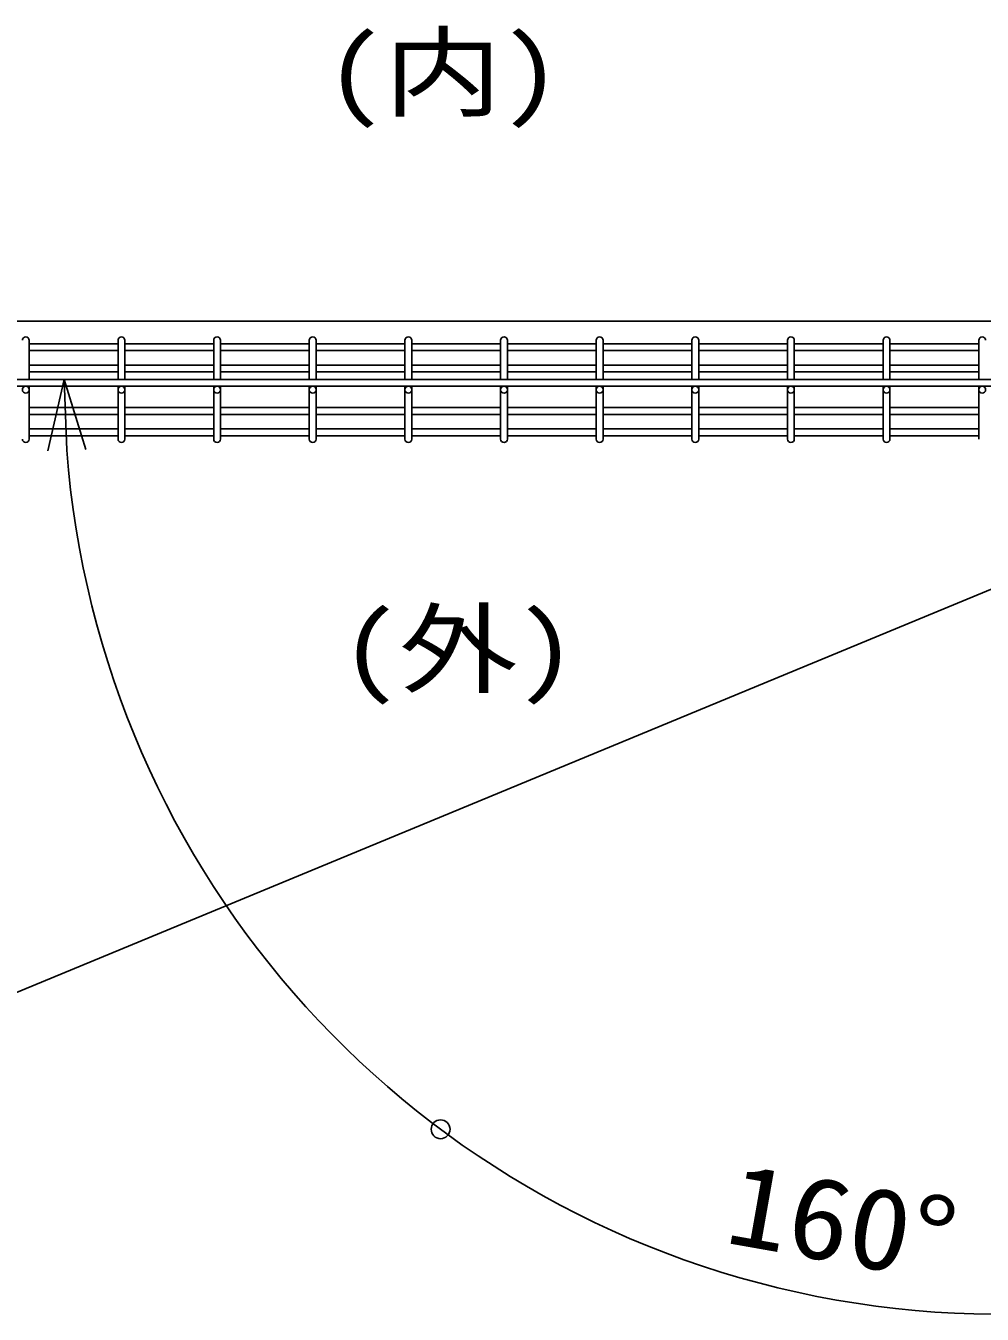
# Model space of a CAD drawing. Units: millimetres, scale not verified. Extents: x -6299 to 6301, y -4454 to 4456.
# Drawn here: x -4228 to -3721, y 2460 to 3144 of the extents above; entities that cross this region are included whole.
import ezdxf
from ezdxf.enums import TextEntityAlignment as Align

# ---------------------------------------------------------------- set-up
doc = ezdxf.new("R2010")
doc.units = ezdxf.units.MM
doc.header["$LTSCALE"] = 20
doc.header["$PDMODE"] = 32
doc.header["$PDSIZE"] = 10
for name, color, linetype, lineweight in [('0-2_0', 4, 'Continuous', 25), ('0-A_LAYER12', 3, 'Continuous', 25), ('0-E_LAYER05', 4, 'Continuous', 25)]:
    doc.layers.add(name, color=color, linetype=linetype, lineweight=lineweight)
doc.layers.add('0-7_DEFPOINTS', color=7, linetype='Continuous')
doc.styles.add('ＭＳ ゴシック', font='')
doc.styles.get('ＭＳ ゴシック').set_extended_font_data('MS Gothic')

# ---------------------------------------------------------------- blocks, each defined once
blk = doc.blocks.new('_Open30')
at = {"layer": '0-2_0', "color": 2}
blk.add_line((0, 0), (-20, 0), dxfattribs=at)
blk.add_lwpolyline([(-20, 5.36), (0, 0), (-20, -5.36)], dxfattribs=at)

msp = doc.modelspace()

# ---------------------------------------------------------------- linework, layer by layer
at = {"layer": '0-2_0', "color": 7}
for p, q in [((-3584.15, 2986.87), (-4415.65, 2986.87)), ((-3584.15, 2955.87), (-4415.65, 2955.87)), ((-3584.15, 2955.87), (-4415.65, 2955.87)), ((-3525.95, 2923.07), (-4379.26, 2570.29))]:
    msp.add_line(p, q, dxfattribs=at)
at = {"layer": '0-2_0', "color": 3}
msp.add_line((-4387.67, 2955.87), (-3612.13, 2955.87), dxfattribs=at)
for centre in [(-4228.36, 2950.47), (-4177.59, 2950.47), (-4126.82, 2950.47), (-4076.05, 2950.47), (-4025.28, 2950.47), (-3974.51, 2950.47), (-3923.75, 2950.47), (-3872.98, 2950.47), (-3822.21, 2950.47), (-3771.44, 2950.47), (-3720.67, 2950.47)]:
    msp.add_circle(centre, 1.8, dxfattribs=at)
at = {"layer": '0-2_0', "color": 2}
msp.add_arc((-3711.96, 2955.87), 496.03, 184.33258, 335.66742, dxfattribs=at)
at = {"layer": '0-7_DEFPOINTS'}
msp.add_point((-4008.17, 2557.99), dxfattribs=at)
at = {"layer": '0-E_LAYER05', "color": 3}
for p, q in [((-4226.56, 2955.87), (-4226.56, 2976.67)), ((-4179.39, 2974.87), (-4226.56, 2974.87)), ((-4179.39, 2955.87), (-4179.39, 2976.67)), ((-4175.79, 2955.87), (-4175.79, 2976.67)), ((-4128.62, 2974.87), (-4175.79, 2974.87)), ((-4128.62, 2955.87), (-4128.62, 2976.67)), ((-4125.02, 2955.87), (-4125.02, 2976.67)), ((-4077.85, 2974.87), (-4125.02, 2974.87)), ((-4077.85, 2955.87), (-4077.85, 2976.67)), ((-4074.25, 2955.87), (-4074.25, 2976.67)), ((-4027.08, 2974.87), (-4074.25, 2974.87)), ((-4027.08, 2955.87), (-4027.08, 2976.67)), ((-4023.48, 2955.87), (-4023.48, 2976.67)), ((-3976.31, 2974.87), (-4023.48, 2974.87)), ((-3976.31, 2955.87), (-3976.31, 2976.67)), ((-3972.71, 2955.87), (-3972.71, 2976.67)), ((-3925.55, 2974.87), (-3972.71, 2974.87)), ((-3925.55, 2955.87), (-3925.55, 2976.67)), ((-3921.95, 2955.87), (-3921.95, 2976.67)), ((-3874.78, 2974.87), (-3921.95, 2974.87)), ((-3874.78, 2955.87), (-3874.78, 2976.67)), ((-3871.18, 2955.87), (-3871.18, 2976.67)), ((-3824.01, 2974.87), (-3871.18, 2974.87)), ((-3824.01, 2955.87), (-3824.01, 2976.67)), ((-3820.41, 2955.87), (-3820.41, 2976.67)), ((-3773.24, 2974.87), (-3820.41, 2974.87)), ((-3773.24, 2955.87), (-3773.24, 2976.67)), ((-3769.64, 2955.87), (-3769.64, 2976.67)), ((-3722.47, 2974.87), (-3769.64, 2974.87)), ((-3722.47, 2955.87), (-3722.47, 2976.67)), ((-4179.39, 2971.27), (-4226.56, 2971.27)), ((-4128.62, 2971.27), (-4175.79, 2971.27)), ((-4077.85, 2971.27), (-4125.02, 2971.27)), ((-4027.08, 2971.27), (-4074.25, 2971.27)), ((-3976.31, 2971.27), (-4023.48, 2971.27)), ((-3925.55, 2971.27), (-3972.71, 2971.27)), ((-3874.78, 2971.27), (-3921.95, 2971.27)), ((-3824.01, 2971.27), (-3871.18, 2971.27)), ((-3773.24, 2971.27), (-3820.41, 2971.27)), ((-3722.47, 2971.27), (-3769.64, 2971.27)), ((-4179.39, 2963.57), (-4226.56, 2963.57)), ((-4128.62, 2963.57), (-4175.79, 2963.57)), ((-4077.85, 2963.57), (-4125.02, 2963.57)), ((-4027.08, 2963.57), (-4074.25, 2963.57)), ((-3976.31, 2963.57), (-4023.48, 2963.57)), ((-3925.55, 2963.57), (-3972.71, 2963.57)), ((-3874.78, 2963.57), (-3921.95, 2963.57)), ((-3824.01, 2963.57), (-3871.18, 2963.57)), ((-3773.24, 2963.57), (-3820.41, 2963.57)), ((-3722.47, 2963.57), (-3769.64, 2963.57)), ((-4179.39, 2959.97), (-4226.56, 2959.97)), ((-4128.62, 2959.97), (-4175.79, 2959.97)), ((-4077.85, 2959.97), (-4125.02, 2959.97)), ((-4027.08, 2959.97), (-4074.25, 2959.97)), ((-3976.31, 2959.97), (-4023.48, 2959.97)), ((-3925.55, 2959.97), (-3972.71, 2959.97)), ((-3874.78, 2959.97), (-3921.95, 2959.97)), ((-3824.01, 2959.97), (-3871.18, 2959.97)), ((-3773.24, 2959.97), (-3820.41, 2959.97)), ((-3722.47, 2959.97), (-3769.64, 2959.97)), ((-3612.13, 2952.27), (-4387.67, 2952.27)), ((-4226.56, 2924.27), (-4226.56, 2952.27)), ((-4179.39, 2924.27), (-4179.39, 2952.27)), ((-4175.79, 2924.27), (-4175.79, 2952.27)), ((-4128.62, 2924.27), (-4128.62, 2952.27)), ((-4125.02, 2924.27), (-4125.02, 2952.27)), ((-4077.85, 2924.27), (-4077.85, 2952.27)), ((-4074.25, 2924.27), (-4074.25, 2952.27)), ((-4027.08, 2924.27), (-4027.08, 2952.27)), ((-4023.48, 2924.27), (-4023.48, 2952.27)), ((-3976.31, 2924.27), (-3976.31, 2952.27)), ((-3972.71, 2924.27), (-3972.71, 2952.27)), ((-3925.55, 2924.27), (-3925.55, 2952.27)), ((-3921.95, 2924.27), (-3921.95, 2952.27)), ((-3874.78, 2924.27), (-3874.78, 2952.27)), ((-3871.18, 2924.27), (-3871.18, 2952.27)), ((-3824.01, 2924.27), (-3824.01, 2952.27)), ((-3820.41, 2924.27), (-3820.41, 2952.27)), ((-3773.24, 2924.27), (-3773.24, 2952.27)), ((-3769.64, 2924.27), (-3769.64, 2952.27)), ((-3722.47, 2924.27), (-3722.47, 2952.27)), ((-4179.39, 2940.97), (-4226.56, 2940.97)), ((-4128.62, 2940.97), (-4175.79, 2940.97)), ((-4077.85, 2940.97), (-4125.02, 2940.97)), ((-4027.08, 2940.97), (-4074.25, 2940.97)), ((-3976.31, 2940.97), (-4023.48, 2940.97)), ((-3925.55, 2940.97), (-3972.71, 2940.97)), ((-3874.78, 2940.97), (-3921.95, 2940.97)), ((-3824.01, 2940.97), (-3871.18, 2940.97)), ((-3773.24, 2940.97), (-3820.41, 2940.97)), ((-3722.47, 2940.97), (-3769.64, 2940.97)), ((-4179.39, 2937.37), (-4226.56, 2937.37)), ((-4128.62, 2937.37), (-4175.79, 2937.37)), ((-4077.85, 2937.37), (-4125.02, 2937.37)), ((-4027.08, 2937.37), (-4074.25, 2937.37)), ((-3976.31, 2937.37), (-4023.48, 2937.37)), ((-3925.55, 2937.37), (-3972.71, 2937.37)), ((-3874.78, 2937.37), (-3921.95, 2937.37)), ((-3824.01, 2937.37), (-3871.18, 2937.37)), ((-3773.24, 2937.37), (-3820.41, 2937.37)), ((-3722.47, 2937.37), (-3769.64, 2937.37)), ((-4179.39, 2929.67), (-4226.56, 2929.67)), ((-4128.62, 2929.67), (-4175.79, 2929.67)), ((-4077.85, 2929.67), (-4125.02, 2929.67)), ((-4027.08, 2929.67), (-4074.25, 2929.67)), ((-3976.31, 2929.67), (-4023.48, 2929.67)), ((-3925.55, 2929.67), (-3972.71, 2929.67)), ((-3874.78, 2929.67), (-3921.95, 2929.67)), ((-3824.01, 2929.67), (-3871.18, 2929.67)), ((-3773.24, 2929.67), (-3820.41, 2929.67)), ((-3722.47, 2929.67), (-3769.64, 2929.67)), ((-4179.39, 2926.07), (-4226.56, 2926.07)), ((-4128.62, 2926.07), (-4175.79, 2926.07)), ((-4077.85, 2926.07), (-4125.02, 2926.07)), ((-4027.08, 2926.07), (-4074.25, 2926.07)), ((-3976.31, 2926.07), (-4023.48, 2926.07)), ((-3925.55, 2926.07), (-3972.71, 2926.07)), ((-3874.78, 2926.07), (-3921.95, 2926.07)), ((-3824.01, 2926.07), (-3871.18, 2926.07)), ((-3773.24, 2926.07), (-3820.41, 2926.07)), ((-3722.47, 2926.07), (-3769.64, 2926.07))]:
    msp.add_line(p, q, dxfattribs=at)
for centre, start, end in [((-4228.36, 2976.67), 0, 180), ((-4177.59, 2976.67), 0, 180), ((-4126.82, 2976.67), 0, 180), ((-4076.05, 2976.67), 0, 180), ((-4025.28, 2976.67), 0, 180), ((-3974.51, 2976.67), 0, 180), ((-3923.75, 2976.67), 0, 180), ((-3872.98, 2976.67), 0, 180), ((-3822.21, 2976.67), 0, 180), ((-3771.44, 2976.67), 0, 180), ((-3720.67, 2976.67), 0, 180), ((-4228.36, 2924.27), 180, 0), ((-4177.59, 2924.27), 180, 0), ((-4126.82, 2924.27), 180, 0), ((-4076.05, 2924.27), 180, 0), ((-4025.28, 2924.27), 180, 0), ((-3974.51, 2924.27), 180, 0), ((-3923.75, 2924.27), 180, 0), ((-3872.98, 2924.27), 180, 0), ((-3822.21, 2924.27), 180, 0), ((-3771.44, 2924.27), 180, 0)]:
    msp.add_arc(centre, 1.8, start, end, dxfattribs=at)

# ---------------------------------------------------------------- block references
at = {"layer": '0-2_0', "xscale": 1.875, "yscale": 1.875, "rotation": 92.16629}
msp.add_blockref('_Open30', (-4208, 2955.87), dxfattribs=at)

# ---------------------------------------------------------------- texts
at = {"layer": '0-2_0', "color": 3, "style": 'ＭＳ ゴシック', "width": 1.1}
msp.add_text('160°', height=43.3, rotation=350, dxfattribs=at).set_placement((-3860.62, 2485.17), align=Align.BOTTOM_LEFT)
at = {"layer": '0-A_LAYER12', "color": 7, "style": 'ＭＳ ゴシック', "width": 1.2}
for s, p in [('(内)', (-4069.68, 3088.05)), ('(外)', (-4061.57, 2782.06))]:
    msp.add_text(s, height=38.42, dxfattribs=at).set_placement(p, align=Align.BOTTOM_LEFT)

doc.saveas('drawing.dxf')
